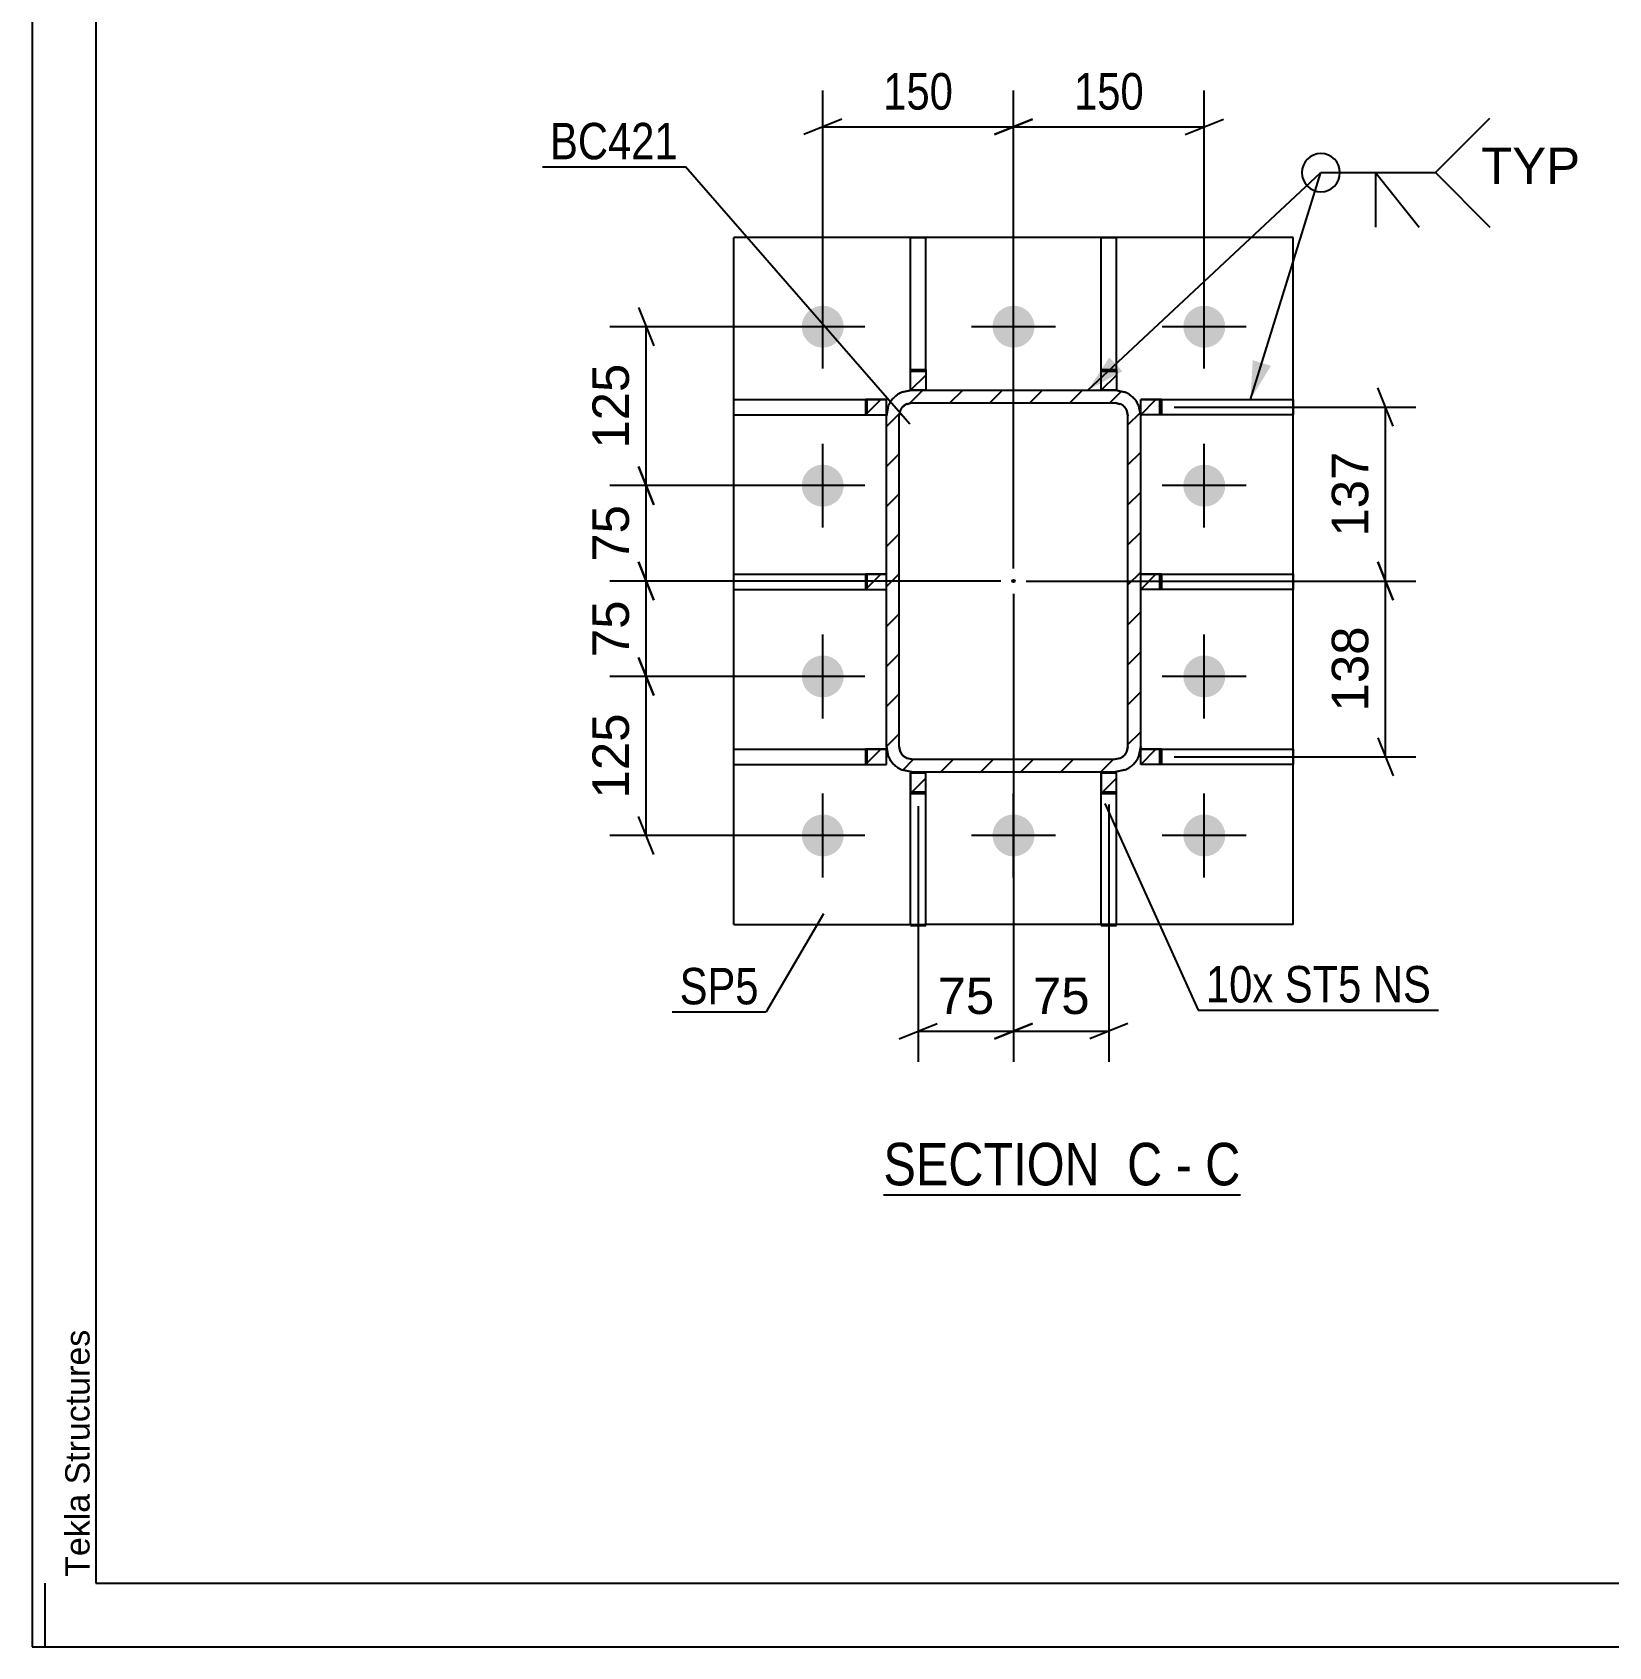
# Model space of a CAD drawing. Header units: millimetres. Extents: x -88 to 753, y -416 to 178.
# Drawn here: x -88.4 to 35.5, y -415.8 to -288.9 of the extents above; entities that cross this region are included whole.
import ezdxf

# ---------------------------------------------------------------- set-up
doc = ezdxf.new("R2010")
doc.units = ezdxf.units.MM
doc.linetypes.add('DXK_LINE_DOT2', pattern=[3.9198, 1.9599, -1.9599])
doc.linetypes.add('DXK_LINE_DOT3', pattern=[5.9187, 2.979, -0.9799, 0.9799, -0.9799])
doc.styles.add('Arial', font='ARIAL.TTF', dxfattribs={"height": 0.2})
doc.styles.add('Arial Narrow', font='ARIALN.TTF', dxfattribs={"height": 0.2})

# ---------------------------------------------------------------- blocks, each defined once
blk = doc.blocks.new('Unknown-761550090-1163')
at = {"color": 5, "linetype": 'Continuous'}
for p, q in [((-88.4, 178.2), (-88.4, -415.8)), ((-83.4, 173.2), (-83.4, -410.8)), ((-87.4, -415.8), (-87.4, -410.8)), ((-83.4, -410.8), (747.6, -410.8)), ((-88.4, -415.8), (752.6, -415.8))]:
    blk.add_line(p, q, dxfattribs=at)
at = {"color": 174, "linetype": 'Continuous', "style": 'Arial'}
blk.add_text('Tekla Structures', height=1.9102, rotation=90, dxfattribs=at).set_placement((-83.9, -410.3))
blk = doc.blocks.new('Unknown-761550090-14 - 3457')
at = {"color": 6, "linetype": 'Continuous'}
blk.add_line((-21.48, -380.27), (6.59, -380.27), dxfattribs=at)
at = {"color": 0, "linetype": 'Continuous'}
for points in [[(-3.37, -379.52), (-3.37, -376.02), (-21.48, -376.02), (-21.48, -379.52)], [(0.45, -379.52), (0.45, -376.02), (-2.32, -376.02), (-2.32, -379.52)], [(2.77, -379.52), (2.77, -376.02), (1.5, -376.02), (1.5, -379.52)], [(6.59, -379.52), (6.59, -376.02), (3.82, -376.02), (3.82, -379.52)]]:
    blk.add_wipeout(points, dxfattribs=at)
at = {"color": 7, "linetype": 'Continuous', "style": 'Arial Narrow'}
for s, p in [('SECTION ', (-21.48, -379.52)), ('C', (-2.32, -379.52)), ('C', (3.82, -379.52)), ('-', (1.5, -379.52))]:
    blk.add_text(s, height=3.34, dxfattribs=at).set_placement(p)
blk = doc.blocks.new('Part-761550090-3577 - 3457')
at = {"linetype": 'Continuous'}
h = blk.add_hatch(dxfattribs=at)
h.set_pattern_fill('', scale=0.7, style=0, pattern_type=0)
h.set_pattern_definition([(45, (-21.2509, -345.0145), (-1.57154, 1.57154), [])])
h.paths.add_polyline_path([(-21.25, -319.01), (-21.25, -345.01), (-21.1, -345.78), (-20.67, -346.43), (-20.02, -346.86), (-19.25, -347.01), (-3.25, -347.01), (-2.49, -346.86), (-1.84, -346.43), (-1.4, -345.78), (-1.25, -345.01), (-1.25, -319.01), (-1.4, -318.25), (-1.84, -317.6), (-2.49, -317.17), (-3.25, -317.01), (-19.25, -317.01), (-20.02, -317.17), (-20.67, -317.6), (-21.1, -318.25)])
h.paths.add_polyline_path([(-19.96, -318.31), (-19.63, -318.09), (-19.25, -318.01), (-3.25, -318.01), (-2.87, -318.09), (-2.54, -318.31), (-2.33, -318.63), (-2.25, -319.01), (-2.25, -345.01), (-2.33, -345.4), (-2.54, -345.72), (-2.87, -345.94), (-3.25, -346.01), (-19.25, -346.01), (-19.63, -345.94), (-19.96, -345.72), (-20.17, -345.4), (-20.25, -345.01), (-20.25, -319.01), (-20.17, -318.63)])
blk.add_hatch(color=30, dxfattribs=at).paths.add_polyline_path([(-11.25, -332.11, -1), (-11.25, -331.91, -1)])
at = {"color": 7, "linetype": 'DXK_LINE_DOT2'}
for p, q in [((-20.02, -317.17), (-19.25, -317.01)), ((-19.25, -317.01), (-3.25, -317.01)), ((-3.25, -317.01), (-2.49, -317.17)), ((-21.25, -319.01), (-21.1, -318.25)), ((-19.25, -318.01), (-19.63, -318.09)), ((-19.25, -318.01), (-3.25, -318.01)), ((-2.87, -318.09), (-3.25, -318.01)), ((-1.4, -318.25), (-1.25, -319.01)), ((-21.25, -345.01), (-21.25, -319.01)), ((-20.17, -318.63), (-20.25, -319.01)), ((-20.25, -345.01), (-20.25, -319.01)), ((-2.25, -319.01), (-2.33, -318.63)), ((-2.25, -345.01), (-2.25, -319.01)), ((-1.25, -345.01), (-1.25, -319.01)), ((-21.1, -345.78), (-21.25, -345.01)), ((-20.25, -345.01), (-20.17, -345.4)), ((-2.33, -345.4), (-2.25, -345.01)), ((-1.25, -345.01), (-1.4, -345.78)), ((-19.63, -345.94), (-19.25, -346.01)), ((-19.25, -346.01), (-3.25, -346.01)), ((-3.25, -346.01), (-2.87, -345.94)), ((-19.25, -347.01), (-20.02, -346.86)), ((-19.25, -347.01), (-3.25, -347.01)), ((-2.49, -346.86), (-3.25, -347.01))]:
    blk.add_line(p, q, dxfattribs=at)
at = {"color": 2, "linetype": 'Continuous'}
for p, q in [((-19.25, -317.01), (-20.02, -317.17)), ((-19.25, -317.01), (-3.25, -317.01)), ((-2.49, -317.17), (-3.25, -317.01)), ((-21.1, -318.25), (-21.25, -319.01)), ((-19.63, -318.09), (-19.25, -318.01)), ((-19.25, -318.01), (-3.25, -318.01)), ((-3.25, -318.01), (-2.87, -318.09)), ((-1.25, -319.01), (-1.4, -318.25)), ((-21.25, -345.01), (-21.25, -319.01)), ((-20.25, -319.01), (-20.17, -318.63)), ((-20.25, -345.01), (-20.25, -319.01)), ((-2.33, -318.63), (-2.25, -319.01)), ((-2.25, -345.01), (-2.25, -319.01)), ((-1.25, -345.01), (-1.25, -319.01)), ((-21.25, -345.01), (-21.1, -345.78)), ((-20.17, -345.4), (-20.25, -345.01)), ((-2.25, -345.01), (-2.33, -345.4)), ((-1.4, -345.78), (-1.25, -345.01)), ((-19.25, -346.01), (-19.63, -345.94)), ((-19.25, -346.01), (-3.25, -346.01)), ((-2.87, -345.94), (-3.25, -346.01)), ((-20.02, -346.86), (-19.25, -347.01)), ((-19.25, -347.01), (-3.25, -347.01)), ((-3.25, -347.01), (-2.49, -346.86))]:
    blk.add_line(p, q, dxfattribs=at)
at = {"color": 7, "linetype": 'DXK_LINE_DOT3'}
blk.add_line((-11.25, -332.01), (-11.25, -332.01), dxfattribs=at)
at = {"color": 30, "linetype": 'DXK_LINE_DOT3'}
blk.add_line((-11.25, -332.01), (-11.25, -332.01), dxfattribs=at)
at = {"color": 30, "linetype": 'Continuous'}
blk.add_circle((-11.25, -332.01), 0.1, dxfattribs=at)
at = {"color": 7, "linetype": 'DXK_LINE_DOT2'}
for centre, radius, start, end in [((-19.25, -319.01), 2, 112.5, 157.5), ((-3.25, -319.01), 2, 22.5, 67.5), ((-19.25, -319.01), 1, 112.5, 157.5), ((-3.25, -319.01), 1, 22.5, 67.5), ((-19.25, -345.01), 2, 202.5, 247.5), ((-19.25, -345.01), 1, 202.5, 247.5), ((-3.25, -345.01), 1, 292.5, 337.5), ((-3.25, -345.01), 2, 292.5, 337.5)]:
    blk.add_arc(centre, radius, start, end, dxfattribs=at)
at = {"color": 2, "linetype": 'Continuous'}
for centre, radius, start, end in [((-19.25, -319.01), 2, 112.5, 157.5), ((-3.25, -319.01), 2, 22.5, 67.5), ((-19.25, -319.01), 1, 112.5, 157.5), ((-3.25, -319.01), 1, 22.5, 67.5), ((-19.25, -345.01), 2, 202.5, 247.5), ((-19.25, -345.01), 1, 202.5, 247.5), ((-3.25, -345.01), 1, 292.5, 337.5), ((-3.25, -345.01), 2, 292.5, 337.5)]:
    blk.add_arc(centre, radius, start, end, dxfattribs=at)
blk = doc.blocks.new('Part-761550090-3502 - 3457')
at = {"linetype": 'Continuous'}
h = blk.add_hatch(dxfattribs=at)
h.set_pattern_fill('', scale=0.7, style=0, pattern_type=0)
h.set_pattern_definition([(45, (-1.2509, -332.6822), (-1.5715, 1.5715), [])])
h.paths.add_polyline_path([(-1.25, -331.48), (-1.25, -332.68), (0.39, -332.68), (0.39, -331.48)])
at = {"color": 7, "linetype": 'DXK_LINE_DOT2'}
for p, q in [((-1.25, -332.68), (-1.25, -331.48)), ((0.39, -331.48), (-1.25, -331.48)), ((0.25, -332.68), (0.25, -331.48)), ((0.39, -332.68), (-1.25, -332.68))]:
    blk.add_line(p, q, dxfattribs=at)
at = {"color": 2, "linetype": 'Continuous'}
for p, q in [((-1.25, -332.68), (-1.25, -331.48)), ((-1.25, -331.48), (0.39, -331.48)), ((0.39, -331.48), (10.75, -331.48)), ((0.39, -331.48), (0.39, -332.68)), ((10.75, -331.48), (10.75, -332.68)), ((0.39, -332.68), (-1.25, -332.68)), ((10.75, -332.68), (0.39, -332.68))]:
    blk.add_line(p, q, dxfattribs=at)
blk = doc.blocks.new('Part-761550090-3507 - 3457')
at = {"linetype": 'Continuous'}
h = blk.add_hatch(dxfattribs=at)
h.set_pattern_fill('', scale=0.7, style=0, pattern_type=0)
h.set_pattern_definition([(45, (-1.2509, -318.9322), (-1.5715, 1.5715), [])])
h.paths.add_polyline_path([(-1.25, -317.73), (-1.25, -318.93), (0.39, -318.93), (0.39, -317.73)])
at = {"color": 7, "linetype": 'DXK_LINE_DOT2'}
for p, q in [((-1.25, -318.93), (-1.25, -317.73)), ((0.39, -317.73), (-1.25, -317.73)), ((0.25, -318.93), (0.25, -317.73)), ((0.39, -318.93), (-1.25, -318.93))]:
    blk.add_line(p, q, dxfattribs=at)
at = {"color": 2, "linetype": 'Continuous'}
for p, q in [((-1.25, -318.93), (-1.25, -317.73)), ((-1.25, -317.73), (0.39, -317.73)), ((0.39, -317.73), (10.75, -317.73)), ((0.39, -317.73), (0.39, -318.93)), ((10.75, -317.73), (10.75, -318.93)), ((0.39, -318.93), (-1.25, -318.93)), ((10.75, -318.93), (0.39, -318.93))]:
    blk.add_line(p, q, dxfattribs=at)
blk = doc.blocks.new('Part-761550090-3544 - 3457')
at = {"color": 2, "linetype": 'Continuous'}
for p, q in [((-33.25, -359.01), (-33.25, -305.01)), ((10.75, -305.01), (-33.25, -305.01)), ((10.75, -359.01), (10.75, -305.01)), ((-33.25, -359.01), (-19.35, -359.01)), ((-4.35, -359.01), (-18.15, -359.01)), ((10.75, -359.01), (-3.15, -359.01))]:
    blk.add_line(p, q, dxfattribs=at)
at = {"color": 7, "linetype": 'DXK_LINE_DOT2'}
for p, q in [((-19.35, -359.01), (-18.15, -359.01)), ((-3.15, -359.01), (-4.35, -359.01))]:
    blk.add_line(p, q, dxfattribs=at)
blk = doc.blocks.new('Part-761550090-3562 - 3457')
at = {"linetype": 'Continuous'}
h = blk.add_hatch(dxfattribs=at)
h.set_pattern_fill('', scale=0.7, style=0, pattern_type=0)
h.set_pattern_definition([(45, (-22.888, -346.4322), (-1.5715, 1.5715), [])])
h.paths.add_polyline_path([(-22.89, -345.23), (-22.89, -346.43), (-21.25, -346.43), (-21.25, -345.23)])
at = {"color": 2, "linetype": 'Continuous'}
for p, q in [((-33.25, -345.23), (-22.89, -345.23)), ((-33.25, -346.43), (-33.25, -345.23)), ((-21.25, -345.23), (-22.89, -345.23)), ((-22.89, -345.23), (-22.89, -346.43)), ((-21.25, -346.43), (-21.25, -345.23)), ((-33.25, -346.43), (-22.89, -346.43)), ((-22.89, -346.43), (-21.25, -346.43))]:
    blk.add_line(p, q, dxfattribs=at)
at = {"color": 7, "linetype": 'DXK_LINE_DOT2'}
for p, q in [((-22.89, -345.23), (-21.25, -345.23)), ((-22.75, -346.43), (-22.75, -345.23)), ((-21.25, -346.43), (-21.25, -345.23)), ((-22.89, -346.43), (-21.25, -346.43))]:
    blk.add_line(p, q, dxfattribs=at)
blk = doc.blocks.new('Bolt-761550090-3612 - 3457')
at = {"linetype": 'Continuous'}
for points in [[(-27.9, -312.01, -1), (-24.6, -312.01, -1)], [(-12.9, -312.01, -1), (-9.6, -312.01, -1)], [(2.1, -312.01, -1), (5.4, -312.01, -1)], [(-27.9, -324.51, -1), (-24.6, -324.51, -1)], [(2.1, -324.51, -1), (5.4, -324.51, -1)], [(-27.9, -339.51, -1), (-24.6, -339.51, -1)], [(2.1, -339.51, -1), (5.4, -339.51, -1)], [(-27.9, -352.01, -1), (-24.6, -352.01, -1)], [(-12.9, -352.01, -1), (-9.6, -352.01, -1)], [(2.1, -352.01, -1), (5.4, -352.01, -1)]]:
    blk.add_hatch(color=1, dxfattribs=at).paths.add_polyline_path(points)
at = {"color": 1, "linetype": 'Continuous'}
for p, q in [((-26.25, -315.31), (-26.25, -308.71)), ((-11.25, -315.31), (-11.25, -308.71)), ((3.75, -315.31), (3.75, -308.71)), ((-22.95, -312.01), (-29.55, -312.01)), ((-7.95, -312.01), (-14.55, -312.01)), ((7.05, -312.01), (0.45, -312.01)), ((-26.25, -327.81), (-26.25, -321.21)), ((3.75, -327.81), (3.75, -321.21)), ((-22.95, -324.51), (-29.55, -324.51)), ((7.05, -324.51), (0.45, -324.51)), ((-26.25, -342.81), (-26.25, -336.21)), ((3.75, -342.81), (3.75, -336.21)), ((-22.95, -339.51), (-29.55, -339.51)), ((7.05, -339.51), (0.45, -339.51)), ((-26.25, -355.31), (-26.25, -348.71)), ((-11.25, -355.31), (-11.25, -348.71)), ((3.75, -355.31), (3.75, -348.71)), ((-22.95, -352.01), (-29.55, -352.01)), ((-7.95, -352.01), (-14.55, -352.01)), ((7.05, -352.01), (0.45, -352.01))]:
    blk.add_line(p, q, dxfattribs=at)
blk = doc.blocks.new('Part-761550090-3565 - 3457')
at = {"linetype": 'Continuous'}
h = blk.add_hatch(dxfattribs=at)
h.set_pattern_fill('', scale=0.7, style=0, pattern_type=0)
h.set_pattern_definition([(45, (-1.2509, -346.4322), (-1.5715, 1.5715), [])])
h.paths.add_polyline_path([(-1.25, -345.23), (-1.25, -346.43), (0.39, -346.43), (0.39, -345.23)])
at = {"color": 7, "linetype": 'DXK_LINE_DOT2'}
for p, q in [((-1.25, -346.43), (-1.25, -345.23)), ((0.39, -345.23), (-1.25, -345.23)), ((0.25, -346.43), (0.25, -345.23)), ((0.39, -346.43), (-1.25, -346.43))]:
    blk.add_line(p, q, dxfattribs=at)
at = {"color": 2, "linetype": 'Continuous'}
for p, q in [((-1.25, -346.43), (-1.25, -345.23)), ((-1.25, -345.23), (0.39, -345.23)), ((0.39, -345.23), (10.75, -345.23)), ((0.39, -345.23), (0.39, -346.43)), ((10.75, -345.23), (10.75, -346.43)), ((0.39, -346.43), (-1.25, -346.43)), ((10.75, -346.43), (0.39, -346.43))]:
    blk.add_line(p, q, dxfattribs=at)
blk = doc.blocks.new('Part-761550090-3583 - 3457')
at = {"linetype": 'Continuous'}
h = blk.add_hatch(dxfattribs=at)
h.set_pattern_fill('', scale=0.7, style=0, pattern_type=0)
h.set_pattern_definition([(45, (-4.3509, -348.719), (-1.5715, 1.5715), [])])
h.paths.add_polyline_path([(-4.35, -347.08), (-4.35, -348.72), (-3.15, -348.72), (-3.15, -347.08)])
at = {"color": 7, "linetype": 'DXK_LINE_DOT2'}
for p, q in [((-4.35, -348.72), (-4.35, -347.08)), ((-3.15, -347.08), (-4.35, -347.08)), ((-3.15, -348.72), (-3.15, -347.08)), ((-4.35, -348.58), (-3.15, -348.58))]:
    blk.add_line(p, q, dxfattribs=at)
at = {"color": 2, "linetype": 'Continuous'}
for p, q in [((-4.35, -347.08), (-4.35, -348.72)), ((-4.35, -347.08), (-3.15, -347.08)), ((-3.15, -348.72), (-3.15, -347.08)), ((-4.35, -359.08), (-4.35, -348.72)), ((-4.35, -348.72), (-3.15, -348.72)), ((-3.15, -359.08), (-3.15, -348.72)), ((-4.35, -359.08), (-3.15, -359.08))]:
    blk.add_line(p, q, dxfattribs=at)
blk = doc.blocks.new('Part-761550090-3588 - 3457')
at = {"linetype": 'Continuous'}
h = blk.add_hatch(dxfattribs=at)
h.set_pattern_fill('', scale=0.7, style=0, pattern_type=0)
h.set_pattern_definition([(45, (-19.3509, -348.719), (-1.5715, 1.5715), [])])
h.paths.add_polyline_path([(-19.35, -347.08), (-19.35, -348.72), (-18.15, -348.72), (-18.15, -347.08)])
at = {"color": 7, "linetype": 'DXK_LINE_DOT2'}
for p, q in [((-19.35, -348.72), (-19.35, -347.08)), ((-18.15, -347.08), (-19.35, -347.08)), ((-18.15, -348.72), (-18.15, -347.08)), ((-19.35, -348.58), (-18.15, -348.58))]:
    blk.add_line(p, q, dxfattribs=at)
at = {"color": 2, "linetype": 'Continuous'}
for p, q in [((-19.35, -347.08), (-19.35, -348.72)), ((-19.35, -347.08), (-18.15, -347.08)), ((-18.15, -348.72), (-18.15, -347.08)), ((-19.35, -359.08), (-19.35, -348.72)), ((-19.35, -348.72), (-18.15, -348.72)), ((-18.15, -359.08), (-18.15, -348.72)), ((-19.35, -359.08), (-18.15, -359.08))]:
    blk.add_line(p, q, dxfattribs=at)
blk = doc.blocks.new('Part-761550090-3593 - 3457')
at = {"linetype": 'Continuous'}
h = blk.add_hatch(dxfattribs=at)
h.set_pattern_fill('', scale=0.7, style=0, pattern_type=0)
h.set_pattern_definition([(45, (-4.3509, -317.0145), (-1.5715, 1.5715), [])])
h.paths.add_polyline_path([(-4.35, -315.38), (-4.35, -317.01), (-3.15, -317.01), (-3.15, -315.38)])
at = {"color": 2, "linetype": 'Continuous'}
for p, q in [((-4.35, -305.01), (-3.15, -305.01)), ((-4.35, -315.38), (-4.35, -305.01)), ((-3.15, -315.38), (-3.15, -305.01)), ((-4.35, -317.01), (-4.35, -315.38)), ((-4.35, -315.38), (-3.15, -315.38)), ((-3.15, -315.38), (-3.15, -317.01)), ((-3.15, -317.01), (-4.35, -317.01))]:
    blk.add_line(p, q, dxfattribs=at)
at = {"color": 7, "linetype": 'DXK_LINE_DOT2'}
for p, q in [((-4.35, -317.01), (-4.35, -315.38)), ((-4.35, -315.51), (-3.15, -315.51)), ((-3.15, -315.38), (-3.15, -317.01)), ((-3.15, -317.01), (-4.35, -317.01))]:
    blk.add_line(p, q, dxfattribs=at)
blk = doc.blocks.new('Part-761550090-3598 - 3457')
at = {"linetype": 'Continuous'}
h = blk.add_hatch(dxfattribs=at)
h.set_pattern_fill('', scale=0.7, style=0, pattern_type=0)
h.set_pattern_definition([(45, (-19.3509, -317.0145), (-1.5715, 1.5715), [])])
h.paths.add_polyline_path([(-19.35, -315.38), (-19.35, -317.01), (-18.15, -317.01), (-18.15, -315.38)])
at = {"color": 2, "linetype": 'Continuous'}
for p, q in [((-19.35, -305.01), (-18.15, -305.01)), ((-19.35, -315.38), (-19.35, -305.01)), ((-18.15, -315.38), (-18.15, -305.01)), ((-19.35, -317.01), (-19.35, -315.38)), ((-19.35, -315.38), (-18.15, -315.38)), ((-18.15, -315.38), (-18.15, -317.01)), ((-18.15, -317.01), (-19.35, -317.01))]:
    blk.add_line(p, q, dxfattribs=at)
at = {"color": 7, "linetype": 'DXK_LINE_DOT2'}
for p, q in [((-19.35, -317.01), (-19.35, -315.38)), ((-19.35, -315.51), (-18.15, -315.51)), ((-18.15, -315.38), (-18.15, -317.01)), ((-18.15, -317.01), (-19.35, -317.01))]:
    blk.add_line(p, q, dxfattribs=at)
blk = doc.blocks.new('Part-761550090-3603 - 3457')
at = {"linetype": 'Continuous'}
h = blk.add_hatch(dxfattribs=at)
h.set_pattern_fill('', scale=0.7, style=0, pattern_type=0)
h.set_pattern_definition([(45, (-22.888, -332.6822), (-1.5715, 1.5715), [])])
h.paths.add_polyline_path([(-22.89, -331.48), (-22.89, -332.68), (-21.25, -332.68), (-21.25, -331.48)])
at = {"color": 2, "linetype": 'Continuous'}
for p, q in [((-33.25, -331.48), (-22.89, -331.48)), ((-33.25, -332.68), (-33.25, -331.48)), ((-21.25, -331.48), (-22.89, -331.48)), ((-22.89, -331.48), (-22.89, -332.68)), ((-21.25, -332.68), (-21.25, -331.48)), ((-33.25, -332.68), (-22.89, -332.68)), ((-22.89, -332.68), (-21.25, -332.68))]:
    blk.add_line(p, q, dxfattribs=at)
at = {"color": 7, "linetype": 'DXK_LINE_DOT2'}
for p, q in [((-22.89, -331.48), (-21.25, -331.48)), ((-22.75, -332.68), (-22.75, -331.48)), ((-21.25, -332.68), (-21.25, -331.48)), ((-22.89, -332.68), (-21.25, -332.68))]:
    blk.add_line(p, q, dxfattribs=at)
blk = doc.blocks.new('Part-761550090-3608 - 3457')
at = {"linetype": 'Continuous'}
h = blk.add_hatch(dxfattribs=at)
h.set_pattern_fill('', scale=0.7, style=0, pattern_type=0)
h.set_pattern_definition([(45, (-22.888, -318.9322), (-1.5715, 1.5715), [])])
h.paths.add_polyline_path([(-22.89, -317.73), (-22.89, -318.93), (-21.25, -318.93), (-21.25, -317.73)])
at = {"color": 2, "linetype": 'Continuous'}
for p, q in [((-33.25, -317.73), (-22.89, -317.73)), ((-33.25, -318.93), (-33.25, -317.73)), ((-21.25, -317.73), (-22.89, -317.73)), ((-22.89, -317.73), (-22.89, -318.93)), ((-21.25, -318.93), (-21.25, -317.73)), ((-33.25, -318.93), (-22.89, -318.93)), ((-22.89, -318.93), (-21.25, -318.93))]:
    blk.add_line(p, q, dxfattribs=at)
at = {"color": 7, "linetype": 'DXK_LINE_DOT2'}
for p, q in [((-22.89, -317.73), (-21.25, -317.73)), ((-22.75, -318.93), (-22.75, -317.73)), ((-21.25, -318.93), (-21.25, -317.73)), ((-22.89, -318.93), (-21.25, -318.93))]:
    blk.add_line(p, q, dxfattribs=at)
blk = doc.blocks.new('StraightDimension-761550090-3726 - 3457')
at = {"color": 7, "linetype": 'Continuous'}
for p, q in [((-11.25, -331.01), (-11.25, -293.44)), ((3.75, -311.01), (3.75, -293.44)), ((-9.75, -295.69), (-12.75, -296.89)), ((2.25, -296.89), (5.25, -295.69)), ((-11.25, -296.29), (3.75, -296.29))]:
    blk.add_line(p, q, dxfattribs=at)
at = {"color": 0}
blk.add_wipeout([(-0.41, -295.54), (-0.41, -291.34), (-7.09, -291.34), (-7.09, -295.54)], dxfattribs=at)
at = {"color": 3, "style": 'Arial Narrow'}
blk.add_text('150', height=2.863, dxfattribs=at).set_placement((-6.49, -294.94))
blk = doc.blocks.new('StraightDimension-761550090-14626 - 3457')
at = {"color": 7, "linetype": 'Continuous'}
for p, q in [((18.59, -333.51), (17.39, -330.51)), ((-10.25, -332.01), (20.39, -332.01)), ((17.99, -345.83), (17.99, -332.01)), ((17.39, -344.33), (18.59, -347.33)), ((1.39, -345.83), (20.39, -345.83))]:
    blk.add_line(p, q, dxfattribs=at)
at = {"color": 0}
blk.add_wipeout([(17.24, -334.99), (13.04, -334.99), (13.04, -342.86), (17.24, -342.86)], dxfattribs=at)
at = {"color": 3, "style": 'Arial'}
blk.add_text('138', height=2.865, rotation=90.0002, dxfattribs=at).set_placement((16.64, -342.26))
blk = doc.blocks.new('StraightDimension-761550090-3743 - 3457')
at = {"color": 7, "linetype": 'Continuous'}
for p, q in [((-26.25, -311.01), (-26.25, -293.44)), ((-11.25, -331.01), (-11.25, -293.44)), ((-24.75, -295.69), (-27.75, -296.89)), ((-12.75, -296.89), (-9.75, -295.69)), ((-26.25, -296.29), (-11.25, -296.29))]:
    blk.add_line(p, q, dxfattribs=at)
at = {"color": 0}
blk.add_wipeout([(-15.41, -295.54), (-15.41, -291.34), (-22.09, -291.34), (-22.09, -295.54)], dxfattribs=at)
at = {"color": 3, "style": 'Arial Narrow'}
blk.add_text('150', height=2.863, dxfattribs=at).set_placement((-21.49, -294.94))
blk = doc.blocks.new('StraightDimension-761550090-14500 - 3457')
at = {"color": 7, "linetype": 'Continuous'}
for p, q in [((-40.74, -310.51), (-39.54, -313.51)), ((-27.25, -312.01), (-42.99, -312.01)), ((-40.14, -324.51), (-40.14, -312.01)), ((-39.54, -326.01), (-40.74, -323.01)), ((-27.25, -324.51), (-42.99, -324.51))]:
    blk.add_line(p, q, dxfattribs=at)
at = {"color": 0}
blk.add_wipeout([(-40.89, -314.33), (-45.09, -314.33), (-45.09, -322.2), (-40.89, -322.2)], dxfattribs=at)
at = {"color": 3, "style": 'Arial'}
blk.add_text('125', height=2.865, rotation=90.0002, dxfattribs=at).set_placement((-41.49, -321.6))
blk = doc.blocks.new('StraightDimension-761550090-14501 - 3457')
at = {"color": 7, "linetype": 'Continuous'}
for p, q in [((-40.74, -323.01), (-39.54, -326.01)), ((-27.25, -324.51), (-42.99, -324.51)), ((-40.14, -332.01), (-40.14, -324.51)), ((-39.54, -333.51), (-40.74, -330.51)), ((-12.25, -332.01), (-42.99, -332.01))]:
    blk.add_line(p, q, dxfattribs=at)
at = {"color": 0}
blk.add_wipeout([(-40.89, -325.44), (-45.09, -325.44), (-45.09, -331.09), (-40.89, -331.09)], dxfattribs=at)
at = {"color": 3, "style": 'Arial'}
blk.add_text('75', height=2.865, rotation=90.0002, dxfattribs=at).set_placement((-41.49, -330.49))
blk = doc.blocks.new('StraightDimension-761550090-14502 - 3457')
at = {"color": 7, "linetype": 'Continuous'}
for p, q in [((-40.74, -330.51), (-39.54, -333.51)), ((-12.25, -332.01), (-42.99, -332.01)), ((-40.14, -339.51), (-40.14, -332.01)), ((-39.54, -341.01), (-40.74, -338.01)), ((-27.25, -339.51), (-42.99, -339.51))]:
    blk.add_line(p, q, dxfattribs=at)
at = {"color": 0}
blk.add_wipeout([(-40.89, -332.94), (-45.09, -332.94), (-45.09, -338.59), (-40.89, -338.59)], dxfattribs=at)
at = {"color": 3, "style": 'Arial'}
blk.add_text('75', height=2.865, rotation=90.0002, dxfattribs=at).set_placement((-41.49, -337.99))
blk = doc.blocks.new('StraightDimension-761550090-14503 - 3457')
at = {"color": 7, "linetype": 'Continuous'}
for p, q in [((-40.74, -338.01), (-39.54, -341.01)), ((-27.25, -339.51), (-42.99, -339.51)), ((-40.14, -352.01), (-40.14, -339.51)), ((-39.54, -353.51), (-40.74, -350.51)), ((-27.25, -352.01), (-42.99, -352.01))]:
    blk.add_line(p, q, dxfattribs=at)
at = {"color": 0}
blk.add_wipeout([(-40.89, -341.83), (-45.09, -341.83), (-45.09, -349.7), (-40.89, -349.7)], dxfattribs=at)
at = {"color": 3, "style": 'Arial'}
blk.add_text('125', height=2.865, rotation=90.0002, dxfattribs=at).set_placement((-41.49, -349.1))
blk = doc.blocks.new('StraightDimension-761550090-14574 - 3457')
at = {"color": 7, "linetype": 'Continuous'}
for p, q in [((-11.25, -333.01), (-11.25, -369.8)), ((-3.75, -349.58), (-3.75, -369.8)), ((-12.75, -368), (-9.75, -366.8)), ((-2.25, -366.8), (-5.25, -368)), ((-11.25, -367.4), (-3.75, -367.4))]:
    blk.add_line(p, q, dxfattribs=at)
at = {"color": 0}
blk.add_wipeout([(-4.68, -366.65), (-4.68, -362.45), (-10.32, -362.45), (-10.32, -366.65)], dxfattribs=at)
at = {"color": 3, "style": 'Arial'}
blk.add_text('75', height=2.865, dxfattribs=at).set_placement((-9.72, -366.05))
blk = doc.blocks.new('StraightDimension-761550090-14575 - 3457')
at = {"color": 7, "linetype": 'Continuous'}
for p, q in [((-11.25, -333.01), (-11.25, -369.8)), ((-18.75, -349.72), (-18.75, -369.8)), ((-20.25, -368), (-17.25, -366.8)), ((-9.75, -366.8), (-12.75, -368)), ((-18.75, -367.4), (-11.25, -367.4))]:
    blk.add_line(p, q, dxfattribs=at)
at = {"color": 0}
blk.add_wipeout([(-12.18, -366.65), (-12.18, -362.45), (-17.82, -362.45), (-17.82, -366.65)], dxfattribs=at)
at = {"color": 3, "style": 'Arial'}
blk.add_text('75', height=2.865, dxfattribs=at).set_placement((-17.22, -366.05))
blk = doc.blocks.new('StraightDimension-761550090-14625 - 3457')
at = {"color": 7, "linetype": 'Continuous'}
for p, q in [((18.59, -319.83), (17.39, -316.83)), ((1.39, -318.33), (20.39, -318.33)), ((17.99, -332.01), (17.99, -318.33)), ((17.39, -330.51), (18.59, -333.51)), ((-10.25, -332.01), (20.39, -332.01))]:
    blk.add_line(p, q, dxfattribs=at)
at = {"color": 0}
blk.add_wipeout([(17.24, -321.24), (13.04, -321.24), (13.04, -329.11), (17.24, -329.11)], dxfattribs=at)
at = {"color": 3, "style": 'Arial'}
blk.add_text('137', height=2.865, rotation=90.0002, dxfattribs=at).set_placement((16.64, -328.51))
blk = doc.blocks.new('Mark-761550090-3540 - 3457')
at = {"color": 0}
blk.add_wipeout([(-31.29, -365.29), (-31.29, -362.29), (-37.5, -362.29), (-37.5, -365.29)], dxfattribs=at)
blk.add_wipeout([(-31.29, -365.29), (-31.29, -362.29), (-37.5, -362.29), (-37.5, -365.29)], dxfattribs=at)
at = {"color": 30, "linetype": 'Continuous'}
for p in [(-26.2, -358.17), (-38.1, -365.89)]:
    blk.add_line(p, (-30.69, -365.89), dxfattribs=at)
at = {"color": 3, "style": 'Arial Narrow'}
blk.add_text('SP5', height=2.863, dxfattribs=at).set_placement((-37.5, -365.29))
blk = doc.blocks.new('Mark-761550090-3573 - 3457')
at = {"color": 0}
blk.add_wipeout([(-37.64, -298.85), (-37.64, -295.85), (-47.69, -295.85), (-47.69, -298.85)], dxfattribs=at)
blk.add_wipeout([(-37.64, -298.85), (-37.64, -295.85), (-47.69, -295.85), (-47.69, -298.85)], dxfattribs=at)
at = {"color": 30, "linetype": 'Continuous'}
for p in [(-48.29, -299.45), (-19.39, -319.67)]:
    blk.add_line(p, (-37.04, -299.45), dxfattribs=at)
at = {"color": 3, "style": 'Arial Narrow'}
blk.add_text('BC421', height=2.863, dxfattribs=at).set_placement((-47.69, -298.85))
blk = doc.blocks.new('MarkSet-761550090-3809 - 3457')
at = {"color": 0}
for points in [[(9.18, -365.14), (9.18, -362.14), (3.88, -362.14), (3.88, -365.14)], [(16.11, -365.14), (16.11, -362.14), (10.08, -362.14), (10.08, -365.14)], [(21.57, -365.14), (21.57, -362.14), (17.01, -362.14), (17.01, -365.14)]]:
    blk.add_wipeout(points, dxfattribs=at)
for points in [[(9.18, -365.14), (9.18, -362.14), (3.88, -362.14), (3.88, -365.14)], [(16.11, -365.14), (16.11, -362.14), (10.08, -362.14), (10.08, -365.14)], [(21.57, -365.14), (21.57, -362.14), (17.01, -362.14), (17.01, -365.14)]]:
    blk.add_wipeout(points, dxfattribs=at)
at = {"color": 30, "linetype": 'Continuous'}
for p, q in [((-4.08, -349.51), (3.28, -365.74)), ((3.28, -365.74), (22.17, -365.74))]:
    blk.add_line(p, q, dxfattribs=at)
at = {"color": 3, "style": 'Arial Narrow'}
for s, p in [('10x', (3.88, -365.14)), ('ST5', (10.08, -365.14)), ('NS', (17.01, -365.14))]:
    blk.add_text(s, height=2.863, dxfattribs=at).set_placement(p)
blk = doc.blocks.new('WeldMark-761550090-17065 - 3457')
at = {"linetype": 'Continuous'}
for points in [[(-2.69, -315.51), (-5.4, -317.01), (-3.72, -314.42)], [(8.99, -315.09), (7.38, -317.73), (7.56, -314.64)]]:
    blk.add_hatch(color=30, dxfattribs=at).paths.add_polyline_path(points)
at = {"color": 30, "linetype": 'Continuous'}
for p, q in [((-5.4, -317.01), (12.92, -299.9)), ((7.38, -317.73), (12.92, -299.9)), ((12.92, -299.9), (21.92, -299.9))]:
    blk.add_line(p, q, dxfattribs=at)
at = {"color": 3, "linetype": 'Continuous'}
for q in [(20.64, -304.19), (17.21, -304.19)]:
    blk.add_line((17.21, -299.9), q, dxfattribs=at)
for start, end in [(90, 270), (270, 90)]:
    blk.add_arc((12.92, -299.9), 1.5, start, end, dxfattribs=at)
at = {"color": 0, "linetype": 'Continuous'}
blk.add_wipeout([(33.3, -300.8), (33.3, -297.8), (25.52, -297.8), (25.52, -300.8)], dxfattribs=at)
blk.add_wipeout([(33.3, -300.8), (33.3, -297.8), (25.52, -297.8), (25.52, -300.8)], dxfattribs=at)
at = {"color": 3, "linetype": 'Continuous'}
for q in [(26.21, -295.62), (26.21, -304.19)]:
    blk.add_line((21.92, -299.9), q, dxfattribs=at)
at = {"color": 3, "linetype": 'Continuous', "style": 'Arial'}
blk.add_text('TYP', height=2.865, dxfattribs=at).set_placement((25.52, -300.8))

msp = doc.modelspace()

# ---------------------------------------------------------------- block references
for name in ['Unknown-761550090-1163', 'Part-761550090-3544 - 3457', 'Part-761550090-3598 - 3457', 'Part-761550090-3593 - 3457', 'Bolt-761550090-3612 - 3457', 'Part-761550090-3577 - 3457', 'Part-761550090-3608 - 3457', 'Part-761550090-3507 - 3457', 'Part-761550090-3603 - 3457', 'Part-761550090-3502 - 3457', 'Part-761550090-3562 - 3457', 'Part-761550090-3565 - 3457', 'Part-761550090-3588 - 3457', 'Part-761550090-3583 - 3457']:
    msp.add_blockref(name, (0, 0))

# ---------------------------------------------------------------- next in the draw order: block references
for name in ['StraightDimension-761550090-3726 - 3457', 'Mark-761550090-3540 - 3457', 'Unknown-761550090-14 - 3457']:
    msp.add_blockref(name, (0, 0))

# ---------------------------------------------------------------- next in the draw order: block references
msp.add_blockref('StraightDimension-761550090-14626 - 3457', (0, 0))

# ---------------------------------------------------------------- next in the draw order: block references
msp.add_blockref('StraightDimension-761550090-3743 - 3457', (0, 0))

# ---------------------------------------------------------------- next in the draw order: block references
msp.add_blockref('StraightDimension-761550090-14500 - 3457', (0, 0))

# ---------------------------------------------------------------- next in the draw order: block references
for name in ['Mark-761550090-3573 - 3457', 'StraightDimension-761550090-14501 - 3457']:
    msp.add_blockref(name, (0, 0))

# ---------------------------------------------------------------- next in the draw order: block references
msp.add_blockref('StraightDimension-761550090-14502 - 3457', (0, 0))

# ---------------------------------------------------------------- next in the draw order: block references
for name in ['StraightDimension-761550090-14574 - 3457', 'StraightDimension-761550090-14503 - 3457']:
    msp.add_blockref(name, (0, 0))

# ---------------------------------------------------------------- next in the draw order: block references
for name in ['StraightDimension-761550090-14575 - 3457', 'MarkSet-761550090-3809 - 3457']:
    msp.add_blockref(name, (0, 0))

# ---------------------------------------------------------------- next in the draw order: block references
msp.add_blockref('StraightDimension-761550090-14625 - 3457', (0, 0))

# ---------------------------------------------------------------- next in the draw order: block references
msp.add_blockref('WeldMark-761550090-17065 - 3457', (0, 0))

doc.saveas('drawing.dxf')
